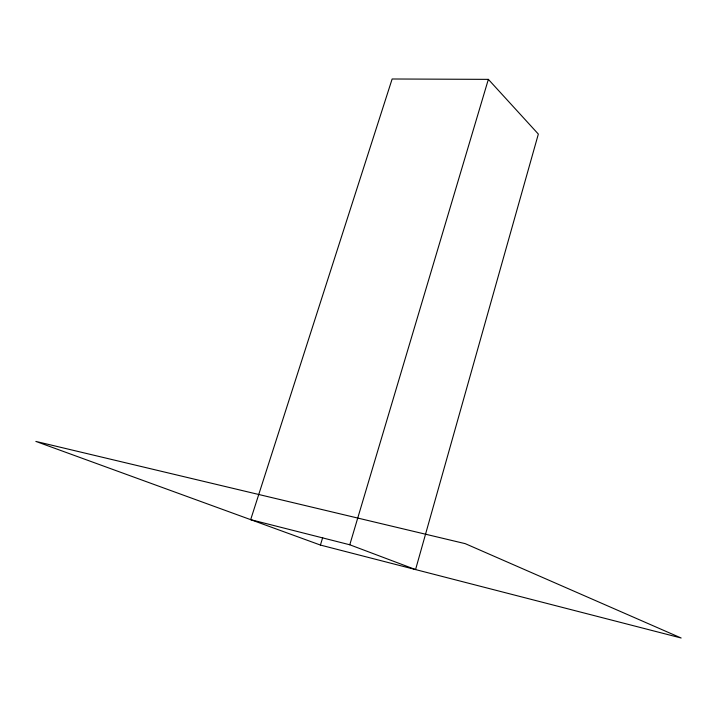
<?xml version="1.0" encoding="UTF-8"?>
<svg xmlns="http://www.w3.org/2000/svg" width="717" height="717" viewBox="0 0 717 717"><rect width="100%" height="100%" fill="white"/><g stroke="black" fill="none" stroke-linecap="round" stroke-linejoin="round"><path stroke-width="1.08" d="M349.779 544.777L488.358 79.363L392.136 78.995L250.672 519.655L349.779 544.777L415.564 569.576L538.342 134.079L488.358 79.363M320.418 545.063L35.85 441.412L465.243 543.656L681.15 638.005L320.418 545.063L322.695 537.58"/></g></svg>
